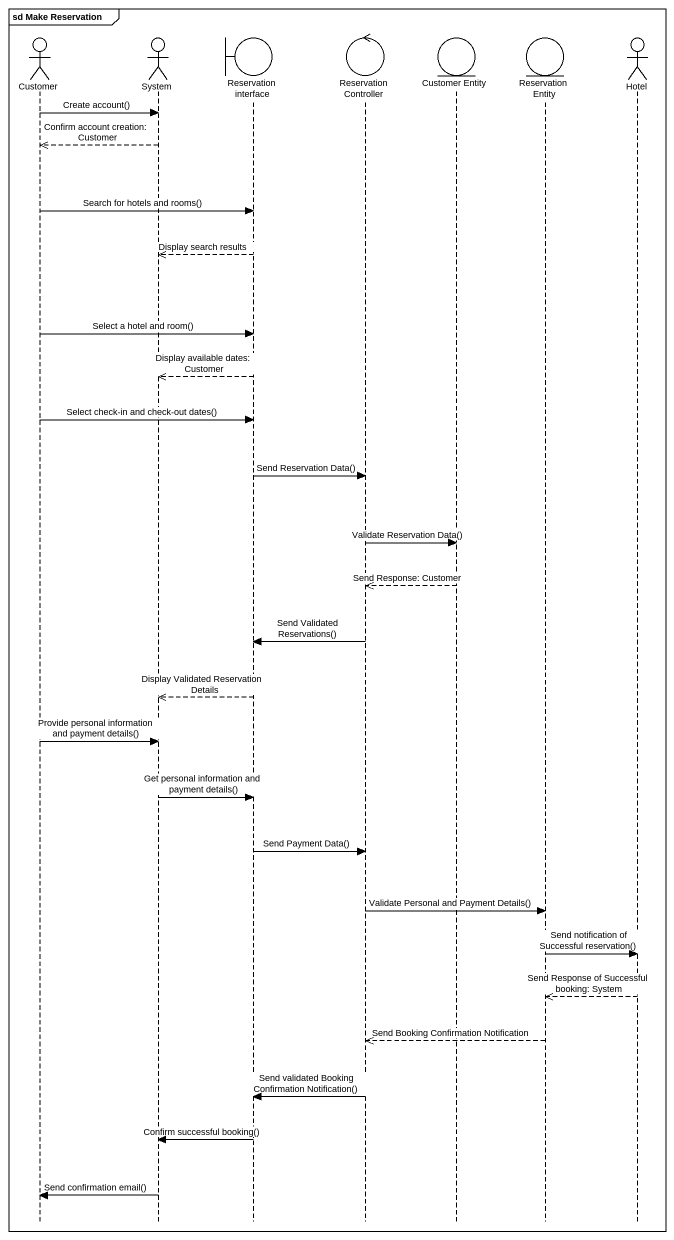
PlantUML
@startuml
mainframe sd Make Reservation
hide footbox
actor Customer
actor System
boundary "Reservation interface" as Reservation_interface
control "Reservation Controller" as Reservation_Controller
entity "Customer Entity" as Customer_Entity
entity "Reservation Entity" as Reservation_Entity
actor Hotel

Customer -> System : Create account()
System -->> Customer : Confirm account creation: Customer
Customer -> Reservation_interface : Search for hotels and rooms()
Reservation_interface -->> System : Display search results
Customer -> Reservation_interface : Select a hotel and room()
Reservation_interface -->> System : Display available dates: Customer
Customer -> Reservation_interface : Select check-in and check-out dates()
Reservation_interface -> Reservation_Controller : Send Reservation Data()
Reservation_Controller -> Customer_Entity : Validate Reservation Data()
Customer_Entity -->> Reservation_Controller : Send Response: Customer
Reservation_Controller -> Reservation_interface : Send Validated Reservations()
Reservation_interface -->> System : Display Validated Reservation Details
Customer -> System : Provide personal information and payment details()
System -> Reservation_interface : Get personal information and payment details()
Reservation_interface -> Reservation_Controller : Send Payment Data()
Reservation_Controller -> Reservation_Entity : Validate Personal and Payment Details()
Reservation_Entity -> Hotel : Send notification of Successful reservation()
Hotel -->> Reservation_Entity : Send Response of Successful booking: System
Reservation_Entity -->> Reservation_Controller : Send Booking Confirmation Notification
Reservation_Controller -> Reservation_interface : Send validated Booking Confirmation Notification()
Reservation_interface -> System : Confirm successful booking()
System -> Customer : Send confirmation email()
@enduml
